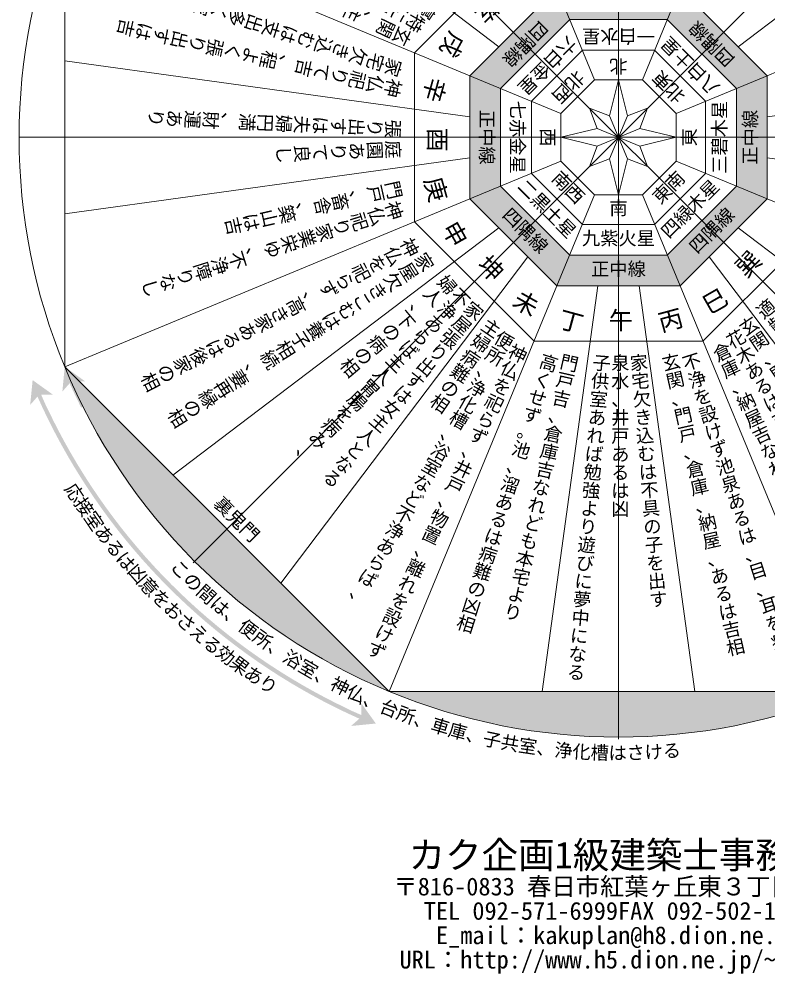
# Model space of a CAD drawing. Units: millimetres, scale not verified. Extents: x -9852 to 10241, y -13741 to 14121.
# Drawn here: x -9852 to 2456, y -13741 to 1941 of the extents above; entities that cross this region are included whole.
import ezdxf
from ezdxf.enums import TextEntityAlignment as Align

# ---------------------------------------------------------------- set-up
doc = ezdxf.new("R2010")
doc.units = ezdxf.units.MM
doc.header["$LTSCALE"] = 100
doc.header["$PDMODE"] = 32
doc.header["$PDSIZE"] = 60
for name, color, linetype, lineweight in [('0-1_構造･躯体', 7, 'Continuous', 15), ('0-8_基礎', 7, 'Continuous', 15), ('0-C_表･記号', 7, 'Continuous', 15)]:
    doc.layers.add(name, color=color, linetype=linetype, lineweight=lineweight)
doc.layers.add('0-A_ 文字', color=7, linetype='Continuous')
doc.styles.add('@ＭＳ ゴシック', font='')
doc.styles.add('ＭＳ ゴシック', font='')
doc.styles.get('@ＭＳ ゴシック').set_extended_font_data('@MS Gothic')
doc.styles.get('ＭＳ ゴシック').set_extended_font_data('MS Gothic')

msp = doc.modelspace()

# ---------------------------------------------------------------- hatches: boundary and pattern name
at = {"layer": '0-1_構造･躯体'}
msp.add_hatch(color=2, dxfattribs=at).paths.add_polyline_path([(-4659.3, -9361.1, -0.16321), (-9361.1, -4659.3), (-9300.6, -4629.2, 0.16321), (-4629.2, -9300.6)])
at = {"layer": '0-8_基礎'}
for points in [[(-9101.7, -3770, 0.19891), (-3770, -9101.6)], [(-3770.1, -9101.6, 0.19891), (3770, -9101.6)]]:
    msp.add_hatch(color=8, dxfattribs=at).paths.add_polyline_path(points)

# ---------------------------------------------------------------- linework, layer by layer
at = {"layer": '0-1_構造･躯体', "color": 1, "lineweight": 18}
for p, q in [((0, 9884.5), (0, -9884.5)), ((-6989.4, -6989.4), (6989.4, 6989.4)), ((-6966.1, 6966.1), (6989.4, -6989.4)), ((-9851.5, 0), (9851.5, 0))]:
    msp.add_line(p, q, dxfattribs=at)
at = {"layer": '0-1_構造･躯体'}
msp.add_point((0, 0), dxfattribs=at)
at = {"layer": '0-1_構造･躯体', "color": 1}
for points in [[(-802.3, 1936.9), (-1011.2, 2441.2), (-2441.2, 1011.2)], [(1011.2, 2441.2), (-1011.2, 2441.2), (802.3, 1936.9), (-802.3, 1936.9)], [(2441.2, 1011.2), (1011.2, 2441.2), (802.3, 1936.9)], [(-1936.9, 802.3), (-802.3, 1936.9), (-2441.2, 1011.2)], [(2441.2, 1011.2), (802.3, 1936.9), (1936.9, 802.3)], [(-1936.9, 802.3), (-2441.2, 1011.2), (-2441.2, -1011.2)], [(2441.2, 1011.2), (1936.9, 802.3), (1936.9, -802.3)], [(2441.2, -1011.2), (2441.2, 1011.2), (1936.9, -802.3)], [(-1936.9, -802.3), (-1936.9, 802.3), (-2441.2, -1011.2)], [(-1936.9, -802.3), (-2441.2, -1011.2), (-1011.2, -2441.2)], [(-802.3, -1936.8), (-1936.9, -802.3), (-1011.2, -2441.2)], [(2441.2, -1011.2), (1936.9, -802.3), (802.3, -1936.8)], [(1011.2, -2441.2), (2441.2, -1011.2), (802.3, -1936.8)], [(-802.3, -1936.8), (-1011.2, -2441.2), (1011.2, -2441.2)], [(1011.2, -2441.2), (802.3, -1936.8), (-802.3, -1936.8)]]:
    msp.add_solid(points, dxfattribs=at)
at = {"layer": '0-1_構造･躯体'}
for points in [[(-9101.6, -3770), (-9140.2, -4177.6), (-9021, -4040.3)], [(-9101.6, -3770), (-9140.2, -4177.6), (-9021, -4040.3)], [(-9101.6, -3770), (-9140.2, -4177.6), (-9021, -4040.3)], [(-9101.6, -3770), (-8961, -4007.7), (-8767.9, -4007.2)], [(-9101.6, -3770), (-8897.9, -4151.1), (-8961, -4007.7)], [(-9101.6, -3770), (-8770.4, -4409.3), (-8897.9, -4151.1)], [(-9101.6, -3770), (-8831.2, -4439.9), (-8770.4, -4409.3)], [(-9101.6, -3770), (-8928.4, -4241.2), (-8831.2, -4439.9)], [(-9101.6, -3770), (-9021, -4040.3), (-8928.4, -4241.2)], [(-9101.6, -3770), (-8897.9, -4151.1), (-8961, -4007.7)], [(-9101.6, -3770), (-8770.4, -4409.3), (-8897.9, -4151.1)], [(-9101.6, -3770), (-8831.2, -4439.9), (-8770.4, -4409.3)], [(-9101.6, -3770), (-8928.4, -4241.2), (-8831.2, -4439.9)], [(-9101.6, -3770), (-9021, -4040.3), (-8928.4, -4241.2)], [(-8961, -4007.7), (-8767.9, -4007.2), (-9101.6, -3770)], [(-9101.6, -3770), (-9021, -4040.3), (-8928.4, -4241.2)], [(-9101.6, -3770), (-8928.4, -4241.2), (-8831.2, -4439.9)], [(-9101.6, -3770), (-8831.2, -4439.9), (-8770.4, -4409.3)], [(-9101.6, -3770), (-8770.4, -4409.3), (-8897.9, -4151.1)], [(-9101.6, -3770), (-8897.9, -4151.1), (-8961, -4007.7)], [(-9101.6, -3770), (-8961, -4007.7), (-8767.9, -4007.2)]]:
    msp.add_solid(points, dxfattribs=at)
at = {"layer": '0-1_構造･躯体', "color": 2}
for points in [[(-9628.8, -3988.4), (-9669, -4395.8), (-9549.3, -4259)], [(-9628.8, -3988.4), (-9426.6, -4370.3), (-9489.1, -4226.7)], [(-9628.8, -3988.4), (-9300.2, -4629), (-9426.6, -4370.3)], [(-9628.8, -3988.4), (-9361.1, -4659.3), (-9300.2, -4629)], [(-9628.8, -3988.4), (-9457.4, -4460.2), (-9361.1, -4659.3)], [(-9628.8, -3988.4), (-9549.3, -4259), (-9457.4, -4460.2)], [(-9489.1, -4226.7), (-9296.1, -4226.9), (-9628.8, -3988.4)], [(-3988.4, -9628.8), (-4629, -9300.2), (-4659.3, -9361.1)], [(-3988.4, -9628.8), (-4659.3, -9361.1), (-4259, -9549.3)], [(-4659.3, -9361.1), (-4460.2, -9457.4), (-4259, -9549.3)], [(-3988.4, -9628.8), (-4370.3, -9426.6), (-4629, -9300.2)], [(-3988.4, -9628.8), (-4226.9, -9296.1), (-4226.7, -9489.1)], [(-4259, -9549.3), (-4395.8, -9669), (-3988.4, -9628.8)], [(-3988.4, -9628.8), (-4226.7, -9489.1), (-4370.3, -9426.6)]]:
    msp.add_solid(points, dxfattribs=at)
at = {"layer": '0-8_基礎'}
for p, q in [((-9101.7, -3770), (-3770, -9101.6)), ((3770, -9101.6), (-3770.1, -9101.6))]:
    msp.add_line(p, q, dxfattribs=at)
for start, end in [(202.49975, 247.50025), (247.49979, 292.50021)]:
    msp.add_arc((0, 0), 9851.5, start, end, dxfattribs=at)
at = {"layer": '0-C_表･記号'}
for p, q in [((7324.4, 5547.2), (1964.5, 1487.9)), ((-9101.6, 3770.1), (-9101.6, -3770)), ((-9101.6, 3770), (-2441.2, 1011.2)), ((9068.9, 3756.5), (2441.2, 1011.2)), ((-3351.2, 1388.1), (-1388.1, 3351.2)), ((-1964.5, 1487.9), (-3488.1, 2641.7)), ((-2441.2, 1011.2), (-1011.2, 2441.2)), ((-1011.2, 2441.2), (-391.8, 946)), ((1011.2, 2441.2), (391.8, 946)), ((2441.2, 1011.2), (1011.2, 2441.2)), ((-1936.9, 802.3), (-802.3, 1936.9)), ((-802.3, 1936.9), (802.3, 1936.9)), ((802.3, 1936.9), (1936.9, 802.3)), ((-1432.5, 593.4), (-593.4, 1432.5)), ((-593.4, 1432.5), (593.4, 1432.5)), ((593.4, 1432.5), (1432.5, 593.4)), ((-9101.6, 1256.7), (-2441.2, 337.1)), ((-3351.2, -1388.1), (-3351.2, 1388.1)), ((2441.2, 337.1), (9101.6, 1256.7)), ((-2441.2, 1011.2), (-946, 391.8)), ((-2441.2, -1011.2), (-2441.2, 1011.2)), ((-946, 391.9), (-391.8, 946)), ((-391.8, 946), (391.8, 946)), ((-146.3, 353.2), (0, 946)), ((0, 946), (146.3, 353.2)), ((391.8, 946), (946, 391.9)), ((946, 391.9), (2441.2, 1011.2)), ((2441.2, 1011.2), (2441.2, -1011.2)), ((-1936.9, -802.3), (-1936.9, 802.3)), ((1936.9, 802.3), (1936.9, -802.3)), ((-1432.5, -593.3), (-1432.5, 593.4)), ((-477.8, 477.8), (-146.3, 353.2)), ((-353.1, 146.3), (-477.8, 477.8)), ((146.3, 353.2), (477.8, 477.8)), ((477.8, 477.8), (353.1, 146.3)), ((1432.5, 593.4), (1432.5, -593.3)), ((-946, -391.8), (-946, 391.9)), ((146.3, -353.1), (-146.3, 353.2)), ((146.3, 353.2), (-146.3, -353.1)), ((946, 391.9), (946, -391.8)), ((-946, 0), (-353.1, 146.3)), ((-353.1, -146.3), (-946, 0)), ((353.1, 146.3), (-353.1, -146.3)), ((-353.1, 146.3), (353.1, -146.3)), ((353.1, 146.3), (946, 0)), ((946, 0), (353.1, -146.3)), ((-477.8, -477.8), (-353.1, -146.3)), ((353.1, -146.3), (477.8, -477.8)), ((-9101.6, -1256.6), (-2441.2, -337)), ((-2441.2, -1011.2), (-946, -391.8)), ((-391.8, -945.9), (-946, -391.8)), ((-146.3, -353.1), (-477.8, -477.8)), ((0, -945.9), (-146.3, -353.1)), ((146.3, -353.1), (0, -945.9)), ((477.8, -477.8), (146.3, -353.1)), ((946, -391.8), (391.8, -945.9)), ((946, -391.8), (2441.2, -1011.2)), ((9101.6, -1256.6), (2441.2, -337)), ((-593.4, -1432.5), (-1432.5, -593.3)), ((1432.5, -593.3), (593.4, -1432.5)), ((-802.3, -1936.8), (-1936.9, -802.3)), ((1936.9, -802.3), (802.3, -1936.8)), ((-9101.6, -3770), (-2441.2, -1011.2)), ((-1011.2, -2441.2), (-2441.2, -1011.2)), ((-1011.2, -2441.2), (-391.8, -945.9)), ((391.8, -945.9), (-391.8, -945.9)), ((391.8, -945.9), (1011.2, -2441.2)), ((2441.2, -1011.2), (1011.2, -2441.2)), ((2441.2, -1011.2), (9101.6, -3770)), ((-1388.1, -3351.2), (-3351.2, -1388.1)), ((3351.2, -1388.1), (1388.1, -3351.2)), ((-7324.4, -5547.2), (-1964.5, -1487.8)), ((593.4, -1432.5), (-593.4, -1432.5)), ((1964.5, -1487.8), (7324.4, -5547.2)), ((-1487.9, -1964.5), (-5547.2, -7324.4)), ((802.3, -1936.8), (-802.3, -1936.8)), ((1487.9, -1964.5), (5547.2, -7324.4)), ((-3770, -9101.6), (-1011.2, -2441.2)), ((-337.1, -2441.2), (-1256.7, -9101.6)), ((1011.2, -2441.2), (-1011.2, -2441.2)), ((337.1, -2441.2), (1256.7, -9101.6)), ((1011.2, -2441.2), (3770, -9101.6)), ((1388.1, -3351.2), (-1388.1, -3351.2))]:
    msp.add_line(p, q, dxfattribs=at)
msp.add_arc((0, 0), 9851.5, 157.49979, 202.50021, dxfattribs=at)

# ---------------------------------------------------------------- texts
at = {"layer": '0-A_ 文字'}
for s, height, rotation, style, p in [('特に良し、台所あるは福徳円満なり', 219.9, 150.181, '@ＭＳ ゴシック', (-3117.8, 1959.9)), ('玄関、主人権威高く金運あり張り出すは', 219.9, 154.572, '@ＭＳ ゴシック', (-3339.5, 1753.8)), ('寝室あるは夫婦円満なり', 219.9, 145.789, '@ＭＳ ゴシック', (-2905.3, 2156.6)), ('家宅欠き込むは支出多く家運傾くべし', 219.9, 162.38, '@ＭＳ ゴシック', (-3505.8, 1270.9)), ('乾', 293.3, 135, '@ＭＳ ゴシック', (-1839.3, 2122.2)), ('神仏祀りて吉、程よく張り出すは吉', 219.9, 167.259, '@ＭＳ ゴシック', (-3518.1, 949.3)), ('四隅線', 219.9, 225, 'ＭＳ ゴシック', (-1335.8, 1972.2)), ('四隅線', 219.9, 135, 'ＭＳ ゴシック', (1972.1, 1335.8)), ('戌', 293.3, 150.722, '@ＭＳ ゴシック', (-2431.1, 1628.3)), ('一白水星', 219.9, 180, 'ＭＳ ゴシック', (600, 1834.7)), ('六白金星', 219.9, 225, 'ＭＳ ゴシック', (-873.1, 1721.6)), ('八白土星', 219.9, 135, 'ＭＳ ゴシック', (1721.6, 873.1)), ('北', 219.9, 180, 'ＭＳ ゴシック', (150, 1339)), ('北東', 219.9, 135, 'ＭＳ ゴシック', (1158.9, 734.7)), ('辛', 293.3, 164.278, '@ＭＳ ゴシック', (-2762, 952.7)), ('北西', 219.9, 225, 'ＭＳ ゴシック', (-734.7, 1158.9)), ('七赤金星', 219.9, 270, 'ＭＳ ゴシック', (-1834.7, 600)), ('三碧木星', 219.9, 90, 'ＭＳ ゴシック', (1834.7, -600)), ('張り出すは夫婦円満、財運あり', 219.9, 177.38, '@ＭＳ ゴシック', (-3544.4, 312.4)), ('正中線', 219.9, 270, 'ＭＳ ゴシック', (-2339, 450)), ('正中線', 219.9, 90, 'ＭＳ ゴシック', (2339, -450)), ('酉', 293.3, 180, '@ＭＳ ゴシック', (-2771.2, 200)), ('西', 219.9, 270, 'ＭＳ ゴシック', (-1339, 150)), ('東', 219.9, 90, 'ＭＳ ゴシック', (1339, -150)), ('庭園ありて良し', 219.9, 182.62, '@ＭＳ ゴシック', (-3558.1, -12.7)), ('南西', 219.9, 315, 'ＭＳ ゴシック', (-1158.9, -734.6)), ('東南', 219.9, 44.999, 'ＭＳ ゴシック', (734.6, -1158.9)), ('門戸、畜舎、築山は吉', 219.9, 192.741, '@ＭＳ ゴシック', (-3584.3, -656.6)), ('庚', 293.3, 195.722, '@ＭＳ ゴシック', (-2870.4, -567.7)), ('二黒土星', 219.9, 315, 'ＭＳ ゴシック', (-1721.6, -873)), ('四緑木星', 219.9, 45, 'ＭＳ ゴシック', (873, -1721.6)), ('神仏祀り家業栄ゆ、不浄障りなし', 219.9, 197.62, '@ＭＳ ゴシック', (-3596.6, -984.9)), ('四隅線', 219.9, 315, 'ＭＳ ゴシック', (-1972.1, -1335.7)), ('四隅線', 219.9, 45, 'ＭＳ ゴシック', (1335.7, -1972.1)), ('申', 293.3, 209.278, '@ＭＳ ゴシック', (-2626.7, -1279.3)), ('神仏を祀らず、高き家あるは後家の相', 219.9, 207.38, '@ＭＳ ゴシック', (-3377.6, -1580.3)), ('巽', 293.3, 315.536, '@ＭＳ ゴシック', (1816.9, -2105.1)), ('家屋欠きこむは養子相続、妻再縁の相', 219.9, 212.259, '@ＭＳ ゴシック', (-3158.9, -1816.4)), ('坤', 293.3, 225, '@ＭＳ ゴシック', (-2122.2, -1839.3)), ('婦人、下の病の相', 219.9, 220.283, '@ＭＳ ゴシック', (-2815.3, -2189.5)), ('不浄あらば主人胃腸を病み、', 219.9, 225, '@ＭＳ ゴシック', (-2617.2, -2405)), ('巳', 293.3, 299.819, '@ＭＳ ゴシック', (1277, -2630.2)), ('未', 293.3, 240.722, '@ＭＳ ゴシック', (-1628.3, -2431)), ('適齢期の女子供室あるは良縁に恵まれる', 219.9, 310.283, '@ＭＳ ゴシック', (2189.5, -2815.2)), ('家屋張り出すは女主人となる', 219.9, 229.717, '@ＭＳ ゴシック', (-2418.3, -2621.3)), ('午', 293.3, 270, '@ＭＳ ゴシック', (-200, -2801.2)), ('丙', 293.3, 285.181, '@ＭＳ ゴシック', (570.8, -2867.5)), ('丁', 293.3, 254.814, '@ＭＳ ゴシック', (-956.8, -2762.8)), ('玄関、門戸を構えるは繁栄の吉相、庭園', 219.9, 304.211, '@ＭＳ ゴシック', (1908.5, -3073.9)), ('主婦病難の相', 219.9, 235.789, '@ＭＳ ゴシック', (-2156.6, -2905.2)), ('便所、浄化槽、浴室など不浄あらば、', 219.9, 240.181, '@ＭＳ ゴシック', (-1959.9, -3117.8)), ('花木あるは吉、不浄ありて障りなし、', 219.9, 299.819, '@ＭＳ ゴシック', (1699.6, -3267)), ('神仏を祀らず、井戸、物置、離れを設けず', 219.9, 244.572, '@ＭＳ ゴシック', (-1753.8, -3339.4)), ('倉庫、納屋吉なれど本宅より高くせず', 219.9, 295.428, '@ＭＳ ゴシック', (1482.8, -3468.3)), ('高くせず。池、溜あるは病難の凶相', 219.9, 252.38, '@ＭＳ ゴシック', (-1270.9, -3505.8)), ('門戸吉、倉庫吉なれども本宅より', 219.9, 257.259, '@ＭＳ ゴシック', (-949.3, -3518.1)), ('子供室あれば勉強より遊びに夢中になる', 219.9, 265.283, '@ＭＳ ゴシック', (-442.5, -3538.9)), ('泉水、井戸あるは凶', 219.9, 270, '@ＭＳ ゴシック', (-150, -3551.2)), ('家宅欠き込むは不具の子を出す', 219.9, 274.717, '@ＭＳ ゴシック', (143.5, -3563.5)), ('玄関、門戸、倉庫、納屋、あるは吉相', 219.9, 282.741, '@ＭＳ ゴシック', (656.7, -3584.3)), ('不浄を設けず池泉あるは、目、耳を病む', 219.9, 287.62, '@ＭＳ ゴシック', (984.9, -3596.6)), ('応', 219.9, 304.042, 'ＭＳ ゴシック', (-9172.5, -5810.5)), ('接', 219.9, 304.042, 'ＭＳ ゴシック', (-9011.8, -6043.5)), ('裏鬼門', 219.9, 315, 'ＭＳ ゴシック', (-6715.1, -6078.7)), ('室', 219.9, 304.042, 'ＭＳ ゴシック', (-8851.1, -6276.4)), ('あ', 219.9, 307.792, 'ＭＳ ゴシック', (-8680.8, -6514.4)), ('る', 219.9, 307.792, 'ＭＳ ゴシック', (-8505.2, -6736.3)), ('は', 219.9, 311.542, 'ＭＳ ゴシック', (-8326.5, -6968.3)), ('凶', 219.9, 311.542, 'ＭＳ ゴシック', (-8136.8, -7178.3)), ('こ', 219.9, 314.579, 'ＭＳ ゴシック', (-7432.4, -7113.2)), ('の', 219.9, 316.26, 'ＭＳ ゴシック', (-7220.4, -7328.3)), ('意', 219.9, 311.542, 'ＭＳ ゴシック', (-7947, -7388.3)), ('間', 219.9, 317.942, 'ＭＳ ゴシック', (-7002.2, -7537)), ('を', 219.9, 315.292, 'ＭＳ ゴシック', (-7746.5, -7601.4)), ('お', 219.9, 315.292, 'ＭＳ ゴシック', (-7543.4, -7798.5)), ('は', 219.9, 319.624, 'ＭＳ ゴシック', (-6778, -7739.3)), ('さ', 219.9, 319.042, 'ＭＳ ゴシック', (-7335.4, -8004.5)), ('、', 219.9, 321.306, 'ＭＳ ゴシック', (-6547.9, -7934.9)), ('便', 219.9, 322.988, 'ＭＳ ゴシック', (-6312.2, -8123.6)), ('え', 219.9, 319.042, 'ＭＳ ゴシック', (-7119.8, -8187.9)), ('所', 219.9, 324.67, 'ＭＳ ゴシック', (-6071.1, -8305.4)), ('る', 219.9, 319.042, 'ＭＳ ゴシック', (-6904.3, -8371.4)), ('効', 219.9, 322.792, 'ＭＳ ゴシック', (-6677.2, -8555.7)), ('、', 219.9, 326.351, 'ＭＳ ゴシック', (-5824.7, -8480)), ('浴', 219.9, 328.033, 'ＭＳ ゴシック', (-5573.3, -8647.3)), ('果', 219.9, 322.792, 'ＭＳ ゴシック', (-6450.1, -8724.7)), ('室', 219.9, 329.715, 'ＭＳ ゴシック', (-5317.1, -8807.2)), ('あ', 219.9, 326.542, 'ＭＳ ゴシック', (-6216.4, -8901)), ('り', 219.9, 326.542, 'ＭＳ ゴシック', (-5978.8, -9054.8)), ('、', 219.9, 331.397, 'ＭＳ ゴシック', (-5056.3, -8959.4)), ('神', 219.9, 333.079, 'ＭＳ ゴシック', (-4791.2, -9104)), ('仏', 219.9, 334.76, 'ＭＳ ゴシック', (-4522, -9240.6)), ('台', 219.9, 338.124, 'ＭＳ ゴシック', (-3972, -9490)), ('、', 219.9, 336.442, 'ＭＳ ゴシック', (-4248.8, -9369.4)), ('所', 219.9, 339.806, 'ＭＳ ゴシック', (-3691.8, -9602.5)), ('車', 219.9, 343.17, 'ＭＳ ゴシック', (-3122, -9802.6)), ('、', 219.9, 341.488, 'ＭＳ ゴシック', (-3408.3, -9706.7)), ('庫', 219.9, 344.851, 'ＭＳ ゴシック', (-2832.9, -9890)), ('、', 219.9, 346.533, 'ＭＳ ゴシック', (-2541.5, -9968.9)), ('子', 219.9, 348.159, 'ＭＳ ゴシック', (-2257.5, -10037)), ('共', 219.9, 349.841, 'ＭＳ ゴシック', (-1962, -10098.9)), ('室', 219.9, 351.523, 'ＭＳ ゴシック', (-1664.8, -10152.2)), ('浄', 219.9, 354.887, 'ＭＳ ゴシック', (-1066.2, -10232.3)), ('化', 219.9, 356.568, 'ＭＳ ゴシック', (-765.5, -10259.2)), ('槽', 219.9, 358.25, 'ＭＳ ゴシック', (-464, -10277.3)), ('は', 219.9, 359.92, 'ＭＳ ゴシック', (-164.4, -10286.4)), ('さ', 219.9, 1.601, 'ＭＳ ゴシック', (137.5, -10286.8)), ('け', 219.9, 3.283, 'ＭＳ ゴシック', (439.4, -10278.4)), ('る', 219.9, 4.965, 'ＭＳ ゴシック', (740.9, -10261)), ('、', 219.9, 353.205, 'ＭＳ ゴシック', (-1366.1, -10196.6))]:
    msp.add_text(s, height=height, rotation=rotation, dxfattribs=dict(at, style=style)).set_placement(p, align=Align.BOTTOM_LEFT)
at = {"layer": '0-A_ 文字', "style": 'ＭＳ ゴシック'}
for s, height, p in [('南', 219.9, (-150, -1338.9)), ('九紫火星', 219.9, (-600, -1834.7)), ('正中線', 219.9, (-450, -2339)), ('〒816-0833 春日市紅葉ヶ丘東３丁目４３', 293.3, (-3700, -12540)), ('TEL 092-571-6999FAX 092-502-1294', 293.3, (-3200, -12940)), ('E_mail：kakuplan@h8.dion.ne.jp', 293.3, (-3000, -13340)), ('URL：http://www.h5.dion.ne.jp/~kaku/', 293.3, (-3600, -13740))]:
    msp.add_text(s, height=height, dxfattribs=at).set_placement(p, align=Align.BOTTOM_LEFT)
at = {"layer": '0-A_ 文字', "color": 3, "style": 'ＭＳ ゴシック'}
msp.add_text('カク企画1級建築士事務所', height=439.9, dxfattribs=at).set_placement((-3450, -12140), align=Align.BOTTOM_LEFT)

doc.saveas('drawing.dxf')
